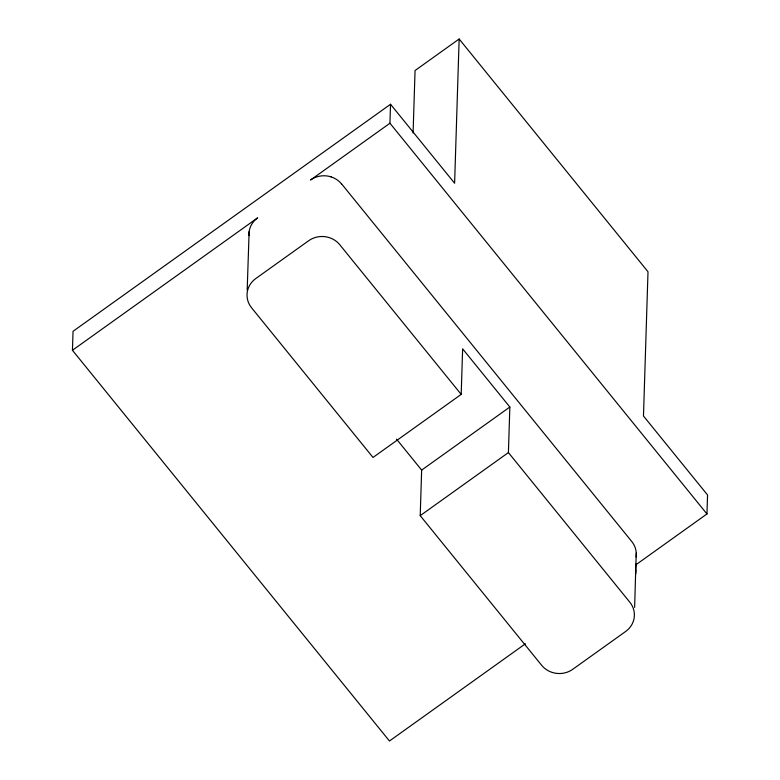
<?xml version="1.0" encoding="UTF-8"?>
<svg xmlns="http://www.w3.org/2000/svg" width="780" height="780" viewBox="0 0 780 780"><rect width="100%" height="100%" fill="white"/><g stroke="black" fill="none" stroke-linecap="round" stroke-linejoin="round"><path stroke-width="1.17" d="M636.265 552.932L635.544 574.246L636.002 563.94M634.637 607.396L635.719 570.19M525.408 643.783L389.464 741L72.442 350.279L73.047 331.295L390.536 104.266L454.613 183.242L459.147 39L415.058 70.532L413.088 132.98M247.182 290.111L249.132 231.631M635.427 565.12L706.953 513.962L389.941 123.24L390.536 104.266M461.194 394.387L339.787 244.745A22.21 20.865 1.8 0 0 308.656 240.737L255.743 278.577A22.21 20.865 1.8 0 0 251.599 307.817L373.006 457.45L461.194 394.387L462.628 348.835L509.847 407.033L508.414 452.575L629.821 602.218A22.21 20.865 1.8 0 1 625.677 631.459L572.754 669.298A22.21 20.865 1.8 0 1 541.632 665.282L420.215 515.648L421.648 470.096L396.523 439.12M706.953 513.962L707.558 494.988L643.481 416.013L648.005 271.772L459.147 39M72.442 350.279L257.654 217.844A22.113 20.777 1.8 0 0 250.097 227.731A22.269 20.933 1.8 0 0 248.976 235.628M389.941 123.24L310.567 180.005A22.113 20.777 1.8 0 1 318.494 176.397A22.269 20.924 1.8 0 1 331.139 176.875M421.648 470.096L509.847 407.033M420.215 515.648L508.414 452.575M341.698 184.012L631.732 541.486A22.113 20.777 1.8 0 1 635.593 548.944A22.269 20.924 1.8 0 1 636.1 556.94M331.061 176.865A22.113 20.777 1.8 0 1 341.611 184.002"/></g></svg>
